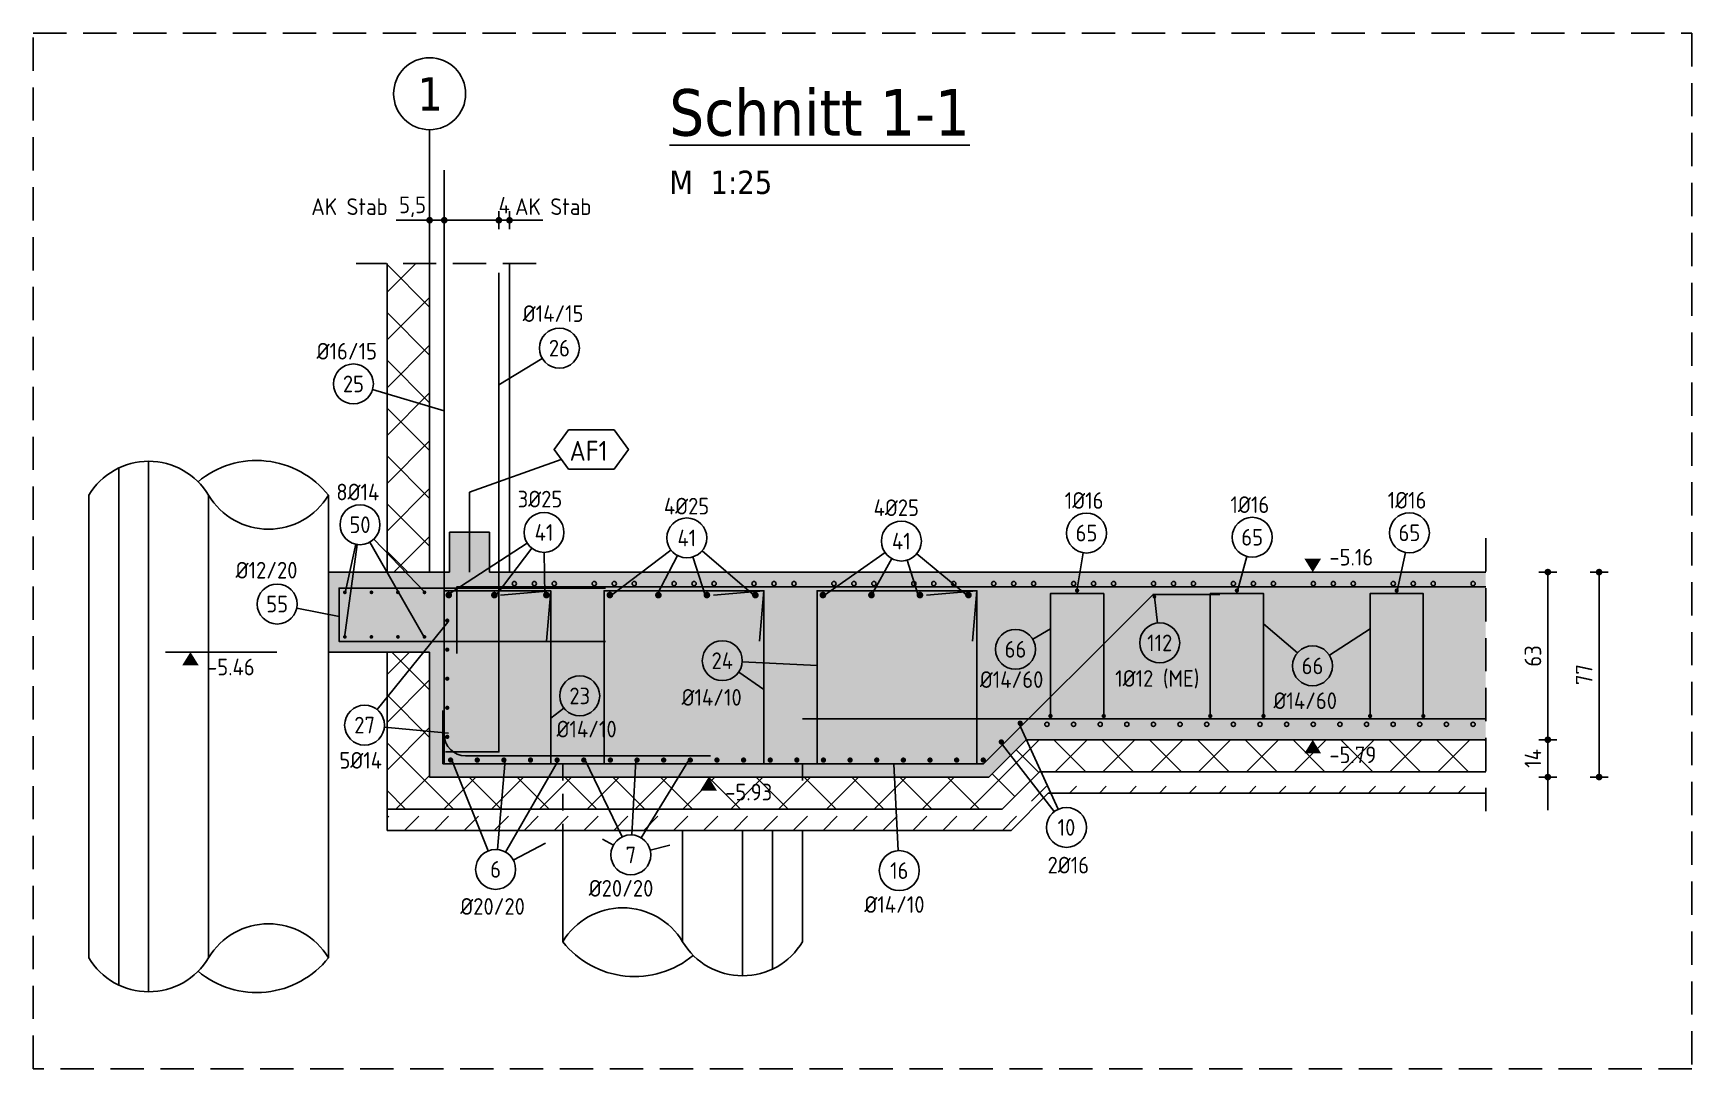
# Model space of a CAD drawing. Extents: x -21 to 93, y -36 to 68.
# Drawn here: x 1.67 to 14.13, y 14.21 to 21.99 of the extents above; entities that cross this region are included whole.
import ezdxf
from ezdxf.enums import TextEntityAlignment as Align

# ---------------------------------------------------------------- set-up
doc = ezdxf.new("R2010")
doc.units = 0
doc.header["$LTSCALE"] = 0.5
for name, pattern in [('AUSGEZOGEN', [1000.01, 1000, 0.01]), ('DASHED', [0.75, 0.5, -0.25]), ('HIDDEN', [0.375, 0.25, -0.125]), ('STRICHLINIE', [0.75, 0.5, -0.25])]:
    doc.linetypes.add(name, pattern=pattern)
for name, color, linetype in [('ACHSEN', 7, 'Continuous'), ('AFB', 7, 'Continuous'), ('AFU', 7, 'Continuous'), ('BETON', 7, 'Continuous'), ('DETAIL', 7, 'Continuous'), ('grau_mittel', 7, 'Continuous'), ('HILFE', 7, 'Continuous'), ('koten', 7, 'Continuous'), ('MASSE', 7, 'Continuous'), ('RND', 7, 'Continuous'), ('SFP_Achsen', 7, 'Continuous'), ('SFP_Dämmung', 7, 'Continuous'), ('SFP_Hilfe', 7, 'Continuous'), ('TEXT', 7, 'Continuous'), ('Verbau', 7, 'Continuous')]:
    doc.layers.add(name, color=color, linetype=linetype)
doc.styles.add('helv', font='tahoma.ttf')
doc.styles.add('txt', font='isocp.shx')
doc.dimstyles.new('DOT_I', dxfattribs={"dimscale": 0.5, "dimtxt": 0.25, "dimasz": 0.25, "dimexe": 0.1, "dimexo": 0.3, "dimgap": 0.1, "dimtad": 1, "dimdec": 3, "dimzin": 3, "dimtxsty": 'txt', "dimblk": 'DOT', "dimblk1": 'DOT', "dimblk2": 'DOT', "dimsah": 1, "dimcen": 0.1, "dimse1": 1, "dimse2": 1, "dimazin": 0, "dimtfac": 1, "dimtdec": 4, "dimtix": 1, "dimtmove": 2, "dimatfit": 3, "dimfxl": 0, "dimtvp": 1, "dimtolj": 1, "dimtzin": 0, "dimarcsym": 0})

# ---------------------------------------------------------------- blocks, each defined once
blk = doc.blocks.new('okrd_u')
at = {"layer": 'koten', "color": 7, "linetype": 'Continuous'}
blk.add_solid([(-0.125, -0.202), (0.125, -0.202), (0, 0)], dxfattribs=at)
at = {"layer": 'koten', "style": 'txt'}
blk.add_attdef('OKRD', (0.25, -0.35), '', height=0.25, dxfattribs=at)
blk = doc.blocks.new('okrd_o')
at = {"layer": 'koten', "color": 7, "linetype": 'Continuous'}
blk.add_solid([(-0.125, 0.202), (0.125, 0.202), (0, 0)], dxfattribs=at)
at = {"layer": 'koten', "style": 'txt'}
blk.add_attdef('OKRD', (0.25, 0.1), '', height=0.25, dxfattribs=at)
blk = doc.blocks.new('DOT')
at = {"layer": 'MASSE', "color": 7, "linetype": 'Continuous'}
for p, q in [((0, 0), (-1, 0)), ((0, 0.54), (0, -0.54))]:
    blk.add_line(p, q, dxfattribs=at)
at = {"layer": 'MASSE', "color": 7, "linetype": 'Continuous', "const_width": 0.2}
blk.add_lwpolyline([(-0.1, 0, 1), (0.1, 0, 1)], format="xyb", close=True, dxfattribs=at)
blk = doc.blocks.new('*D43')
at = {"layer": 'Defpoints', "color": 0, "linetype": 'AUSGEZOGEN', "transparency": 16777216}
for p in [(13.048, 17.939), (13.048, 17.939), (13.048, 16.679)]:
    blk.add_point(p, dxfattribs=at)
at = {"layer": 'MASSE', "color": 0, "linetype": 'AUSGEZOGEN', "lineweight": -2, "transparency": 16777216}
blk.add_line((13.048, 16.804), (13.048, 17.814), dxfattribs=at)
at = {"layer": 'MASSE', "color": 0, "linetype": 'AUSGEZOGEN', "lineweight": -2, "transparency": 16777216, "xscale": 0.125, "yscale": 0.125, "zscale": 0.125}
for p, rotation in [((13.048, 17.939), 90), ((13.048, 16.679), 270)]:
    blk.add_blockref('DOT', p, dxfattribs=dict(at, rotation=rotation))
at = {"layer": 'MASSE', "color": 0, "linetype": 'AUSGEZOGEN', "transparency": 16777216, "insert": (12.936, 17.309), "char_height": 0.125, "attachment_point": 5, "rotation": 90, "style": 'txt'}
blk.add_mtext('\\A1;63', dxfattribs=at)
blk = doc.blocks.new('*D44')
at = {"layer": 'Defpoints', "color": 0, "linetype": 'AUSGEZOGEN', "transparency": 16777216}
for p in [(13.048, 16.679), (13.048, 16.679), (13.048, 16.399)]:
    blk.add_point(p, dxfattribs=at)
at = {"layer": 'MASSE', "color": 0, "linetype": 'AUSGEZOGEN', "lineweight": -2, "transparency": 16777216}
for p, q in [((13.048, 16.804), (13.048, 16.929)), ((13.048, 16.399), (13.048, 16.679)), ((13.048, 16.274), (13.048, 16.149))]:
    blk.add_line(p, q, dxfattribs=at)
at = {"layer": 'MASSE', "color": 0, "linetype": 'AUSGEZOGEN', "lineweight": -2, "transparency": 16777216, "xscale": 0.125, "yscale": 0.125, "zscale": 0.125}
for p, rotation in [((13.048, 16.679), 270), ((13.048, 16.399), 90)]:
    blk.add_blockref('DOT', p, dxfattribs=dict(at, rotation=rotation))
at = {"layer": 'MASSE', "color": 0, "linetype": 'AUSGEZOGEN', "transparency": 16777216, "insert": (12.936, 16.539), "char_height": 0.125, "attachment_point": 5, "rotation": 90, "style": 'txt'}
blk.add_mtext('\\A1;14', dxfattribs=at)
blk = doc.blocks.new('*D45')
at = {"layer": 'Defpoints', "color": 0, "linetype": 'AUSGEZOGEN', "transparency": 16777216}
for p in [(13.433, 17.939), (13.433, 17.939), (13.433, 16.399)]:
    blk.add_point(p, dxfattribs=at)
at = {"layer": 'MASSE', "color": 0, "linetype": 'AUSGEZOGEN', "lineweight": -2, "transparency": 16777216}
blk.add_line((13.433, 16.524), (13.433, 17.814), dxfattribs=at)
at = {"layer": 'MASSE', "color": 0, "linetype": 'AUSGEZOGEN', "lineweight": -2, "transparency": 16777216, "xscale": 0.125, "yscale": 0.125, "zscale": 0.125}
for p, rotation in [((13.433, 17.939), 90), ((13.433, 16.399), 270)]:
    blk.add_blockref('DOT', p, dxfattribs=dict(at, rotation=rotation))
at = {"layer": 'MASSE', "color": 0, "linetype": 'AUSGEZOGEN', "transparency": 16777216, "insert": (13.321, 17.169), "char_height": 0.125, "attachment_point": 5, "rotation": 90, "style": 'txt'}
blk.add_mtext('\\A1;77', dxfattribs=at)
blk = doc.blocks.new('RND_HIN')
at = {"layer": 'RND', "color": 7, "linetype": 'Continuous'}
blk.add_circle((0, 0), 0.3, dxfattribs=at)
at = {"layer": 'RND', "color": 7, "linetype": 'Continuous', "style": 'txt'}
blk.add_attdef('POSI', text='', height=0.25, dxfattribs=at).set_placement((0, 0), align=Align.MIDDLE)
blk = doc.blocks.new('A$C718374a1')
at = {"layer": 'TEXT', "color": 7, "linetype": 'AUSGEZOGEN', "style": 'txt'}
blk.add_text('2%%C16', height=0.125, dxfattribs=at).set_placement((-0.019, -0.006))
blk = doc.blocks.new('*D84')
at = {"layer": 'Defpoints', "color": 0, "linetype": 'AUSGEZOGEN', "transparency": 16777216}
for p in [(4.651, 20.583), (4.651, 20.583), (4.761, 20.583)]:
    blk.add_point(p, dxfattribs=at)
at = {"layer": 'MASSE', "color": 0, "linetype": 'AUSGEZOGEN', "lineweight": -2, "transparency": 16777216}
for p, q in [((4.526, 20.583), (4.401, 20.583)), ((4.761, 20.583), (4.651, 20.583)), ((4.886, 20.583), (5.011, 20.583))]:
    blk.add_line(p, q, dxfattribs=at)
at = {"layer": 'MASSE', "color": 0, "linetype": 'AUSGEZOGEN', "lineweight": -2, "transparency": 16777216, "xscale": 0.125, "yscale": 0.125, "zscale": 0.125}
blk.add_blockref('DOT', (4.651, 20.583), dxfattribs=at)
at = {"layer": 'MASSE', "color": 0, "linetype": 'AUSGEZOGEN', "lineweight": -2, "transparency": 16777216, "xscale": 0.125, "yscale": 0.125, "zscale": 0.125, "rotation": 180}
blk.add_blockref('DOT', (4.761, 20.583), dxfattribs=at)
at = {"layer": 'MASSE', "color": 0, "linetype": 'AUSGEZOGEN', "transparency": 16777216, "insert": (4.523, 20.684), "char_height": 0.125, "attachment_point": 5, "style": 'txt'}
blk.add_mtext('\\A1;5,5', dxfattribs=at)
blk = doc.blocks.new('*D85')
at = {"layer": 'Defpoints', "color": 0, "linetype": 'AUSGEZOGEN', "transparency": 16777216}
for p in [(5.171, 20.583), (5.251, 20.583), (5.251, 20.583)]:
    blk.add_point(p, dxfattribs=at)
at = {"layer": 'MASSE', "color": 0, "linetype": 'AUSGEZOGEN', "lineweight": -2, "transparency": 16777216}
for p, q in [((5.046, 20.583), (4.921, 20.583)), ((5.171, 20.583), (5.251, 20.583)), ((5.376, 20.583), (5.501, 20.583))]:
    blk.add_line(p, q, dxfattribs=at)
at = {"layer": 'MASSE', "color": 0, "linetype": 'AUSGEZOGEN', "lineweight": -2, "transparency": 16777216, "xscale": 0.125, "yscale": 0.125, "zscale": 0.125}
blk.add_blockref('DOT', (5.171, 20.583), dxfattribs=at)
at = {"layer": 'MASSE', "color": 0, "linetype": 'AUSGEZOGEN', "lineweight": -2, "transparency": 16777216, "xscale": 0.125, "yscale": 0.125, "zscale": 0.125, "rotation": 180}
blk.add_blockref('DOT', (5.251, 20.583), dxfattribs=at)
at = {"layer": 'MASSE', "color": 0, "linetype": 'AUSGEZOGEN', "transparency": 16777216, "insert": (5.211, 20.696), "char_height": 0.125, "attachment_point": 5, "style": 'txt'}
blk.add_mtext('\\A1;4', dxfattribs=at)

msp = doc.modelspace()

# ---------------------------------------------------------------- hatches: boundary and pattern name
at = {"layer": 'grau_mittel'}
msp.add_hatch(color=61, dxfattribs=at).paths.add_polyline_path([(12.58181, 16.67852), (12.58181, 17.93852), (5.25113, 17.93852), (5.10113, 17.93852), (5.10113, 18.23852), (4.80113, 18.23852), (4.80113, 17.93852), (4.65113, 17.93852), (3.89113, 17.93852), (3.89113, 17.33852), (4.65113, 17.33852), (4.65113, 16.39852), (8.85112, 16.39852), (9.13112, 16.67852)])
at = {"layer": 'SFP_Dämmung', "linetype": 'AUSGEZOGEN'}
h = msp.add_hatch(dxfattribs=at)
h.set_pattern_fill('ANSI37', color=171, scale=0.08, angle=-180, style=0, double=1)
h.set_pattern_definition([(225, (-3.28887, 8.4715), (0.179605, -0.179605), []), (315, (-3.28887, 8.4715), (0.179605, 0.179605), [])])
h.paths.add_polyline_path([(4.65113, 20.25852), (4.33113, 20.25852), (4.33113, 17.93852), (4.65113, 17.93852)])
h.paths.add_polyline_path([(4.65113, 17.33852), (4.33113, 17.33852), (4.33113, 16.15852), (8.95054, 16.15852), (9.23054, 16.43852), (12.58181, 16.43852), (12.58181, 16.67852), (9.13112, 16.67852), (8.85112, 16.39852), (4.65113, 16.39852)])
h.paths.add_polyline_path([(6.8599, 16.19404), (7.27483, 16.19404), (7.27483, 16.37199), (6.8599, 16.37199)], flags=24)
h.paths.add_polyline_path([(11.39687, 16.47404), (11.81513, 16.47404), (11.81513, 16.65199), (11.39687, 16.65199)], flags=24)
at = {"layer": 'SFP_Hilfe', "linetype": 'AUSGEZOGEN'}
h = msp.add_hatch(dxfattribs=at)
h.set_pattern_fill('DASH', color=171, scale=0.05, angle=-135, double=1)
h.set_pattern_definition([(225, (-3.28887, 8.4715), (-2e-16, -0.2245064), [0.15875, -0.15875])])
h.paths.add_polyline_path([(9.29681, 16.27852), (12.58181, 16.27852), (12.58181, 16.43852), (9.23054, 16.43852), (8.95054, 16.15852), (4.33113, 16.15852), (4.33113, 15.99852), (9.01681, 15.99852)])

# ---------------------------------------------------------------- linework, layer by layer
at = {"layer": 'ACHSEN', "color": 140, "linetype": 'AUSGEZOGEN'}
msp.add_line((4.65113, 21.2632), (4.65113, 18.5632), dxfattribs=at)
at = {"layer": 'AFB', "color": 1, "linetype": 'AUSGEZOGEN'}
msp.add_lwpolyline([(6.03565, 19.00808), (6.14409, 18.86025), (6.03565, 18.71242), (5.69403, 18.71242), (5.58558, 18.86025), (5.69403, 19.00808)], close=True, dxfattribs=at)
at = {"layer": 'AFU', "color": 1, "linetype": 'AUSGEZOGEN'}
msp.add_line((4.95113, 18.53852), (4.95113, 17.93852), dxfattribs=at)
at = {"layer": 'AFU', "color": 8, "linetype": 'AUSGEZOGEN'}
for p, q in [((4.80113, 18.23852), (4.80113, 17.93852)), ((5.10113, 18.23852), (4.80113, 18.23852)), ((5.10113, 17.93852), (5.10113, 18.23852)), ((4.65113, 17.93852), (4.80113, 17.93852)), ((5.25113, 17.93852), (5.10113, 17.93852))]:
    msp.add_line(p, q, dxfattribs=at)
at = {"layer": 'BETON', "color": 6, "linetype": 'AUSGEZOGEN'}
for p, q in [((4.65113, 17.93852), (4.65113, 20.25852)), ((5.25113, 17.93852), (5.25113, 20.25852)), ((3.89113, 17.93852), (4.65113, 17.93852)), ((3.89113, 17.33852), (3.89113, 17.93852)), ((12.58181, 17.93852), (5.25113, 17.93852)), ((3.89113, 17.33852), (4.65113, 17.33852)), ((4.65113, 17.33852), (4.65113, 16.39852)), ((9.13112, 16.67852), (8.85112, 16.39852)), ((12.58181, 16.67852), (9.13112, 16.67852)), ((8.85112, 16.39852), (4.65113, 16.39852))]:
    msp.add_line(p, q, dxfattribs=at)
at = {"layer": 'DETAIL', "color": 102, "linetype": 'STRICHLINIE'}
msp.add_lwpolyline([(1.67388, 14.20645), (1.67388, 21.98879), (14.12942, 21.98879), (14.12942, 14.20645)], close=True, dxfattribs=at)
at = {"layer": 'HILFE', "color": 102, "linetype": 'AUSGEZOGEN'}
for p, q in [((4.33113, 17.93852), (4.33113, 20.25852)), ((4.95113, 18.53852), (5.63981, 18.78633)), ((2.66662, 17.33852), (3.50373, 17.33852)), ((4.33113, 17.33852), (4.33113, 16.15852)), ((9.23054, 16.43852), (8.95054, 16.15852)), ((12.58181, 16.43852), (9.23054, 16.43852)), ((9.29681, 16.27852), (9.01681, 15.99852)), ((12.58181, 16.27852), (9.29681, 16.27852)), ((4.33113, 16.15852), (4.33113, 15.99852)), ((8.95054, 16.15852), (4.33113, 16.15852)), ((9.01681, 15.99852), (4.33113, 15.99852))]:
    msp.add_line(p, q, dxfattribs=at)
at = {"layer": 'RND', "color": 102, "linetype": 'AUSGEZOGEN'}
for p, q in [((5.49729, 19.54386), (5.17113, 19.34551)), ((4.22267, 19.31047), (4.76113, 19.15136)), ((4.23218, 18.18678), (4.61554, 17.78786)), ((4.10765, 18.14636), (4.01071, 17.44695)), ((4.09629, 18.14838), (4.01645, 17.78214)), ((4.20255, 18.16464), (4.60694, 17.45555)), ((5.38415, 18.15587), (4.78223, 17.76639)), ((5.41895, 18.11821), (5.14986, 17.76639)), ((5.51183, 18.08737), (5.51557, 17.76639)), ((6.46302, 18.10507), (6.0169, 17.76639)), ((6.51256, 18.06307), (6.35622, 17.76639)), ((6.69652, 18.09831), (7.08484, 17.76639)), ((8.07079, 18.08582), (7.6169, 17.76639)), ((8.30912, 18.07664), (8.68484, 17.76639)), ((9.55848, 18.0846), (9.50993, 17.79917)), ((11.9781, 18.08751), (11.91782, 17.79897)), ((6.6284, 18.05297), (6.72053, 17.76639)), ((8.12078, 18.04094), (7.96872, 17.76639)), ((8.23829, 18.02901), (8.32053, 17.76639)), ((10.78868, 18.05628), (10.7179, 17.7973)), ((10.11633, 17.55615), (10.09339, 17.75401)), ((3.65321, 17.66917), (3.97113, 17.60452)), ((4.25681, 16.9059), (4.78726, 17.56298)), ((9.18001, 17.43436), (9.3131, 17.51192)), ((11.1673, 17.33211), (10.9131, 17.5502)), ((11.40735, 17.31551), (11.7131, 17.51192)), ((6.99868, 17.26578), (7.56113, 17.23741)), ((6.97231, 17.18812), (7.16113, 17.05774)), ((5.6596, 16.91714), (5.56113, 16.84091)), ((4.31188, 16.77458), (4.79166, 16.72764)), ((9.37117, 16.15715), (9.07582, 16.80395)), ((9.3414, 16.13912), (8.9344, 16.66253)), ((5.09095, 15.84445), (4.81852, 16.52665)), ((5.15967, 15.85458), (5.21852, 16.52665)), ((5.2213, 15.83521), (5.61852, 16.52665)), ((6.09682, 15.9493), (5.81852, 16.52665)), ((6.16964, 15.96398), (6.19852, 16.52665)), ((6.24033, 15.94207), (6.59852, 16.52665)), ((8.17033, 15.8458), (8.13818, 16.49852)), ((5.27924, 15.77516), (5.52001, 15.90223)), ((6.0313, 15.88785), (5.95027, 15.93354)), ((6.30759, 15.85011), (6.45432, 15.88632))]:
    msp.add_line(p, q, dxfattribs=at)
at = {"layer": 'RND', "color": 1, "linetype": 'AUSGEZOGEN'}
msp.add_lwpolyline([(4.76113, 20.95838), (4.76113, 16.71838, 0.41421356), (4.92113, 16.55838), (6.76113, 16.55838)], format="xyb", dxfattribs=at)
for points in [[(5.17113, 20.18777), (5.17113, 16.58777), (4.77113, 16.58777)], [(5.97113, 17.41852), (3.97113, 17.41852), (3.97113, 17.81852), (5.97113, 17.81852)], [(12.58181, 17.82852), (4.85626, 17.82852), (4.85626, 17.32852)], [(10.58393, 17.77131), (10.08393, 17.77131), (8.81113, 16.49852), (4.75113, 16.49852), (4.75113, 16.89852)], [(5.18258, 17.7654), (5.56113, 17.79852), (5.56113, 16.49852), (4.76113, 16.49852), (4.76113, 17.79852), (5.56113, 17.79852), (5.52801, 17.41997)], [(6.78258, 17.7654), (7.16113, 17.79852), (7.16113, 16.49852), (5.96113, 16.49852), (5.96113, 17.79852), (7.16113, 17.79852), (7.12801, 17.41997)], [(8.38258, 17.7654), (8.76113, 17.79852), (8.76113, 16.49852), (7.56113, 16.49852), (7.56113, 17.79852), (8.76113, 17.79852), (8.72801, 17.41997)], [(9.3131, 16.85776), (9.3131, 17.77776), (9.7131, 17.77776), (9.7131, 16.85776)], [(10.5131, 16.85776), (10.5131, 17.77776), (10.9131, 17.77776), (10.9131, 16.85776)], [(11.7131, 16.85776), (11.7131, 17.77776), (12.1131, 17.77776), (12.1131, 16.85776)], [(7.45113, 16.8364), (12.58181, 16.8364)]]:
    msp.add_lwpolyline(points, dxfattribs=at)
at = {"layer": 'RND', "color": 7, "linetype": 'AUSGEZOGEN'}
for points, const_width in [([(9.5051, 17.80041, 1), (9.5211, 17.80041, 1)], 0.016), ([(10.7051, 17.80041, 1), (10.7211, 17.80041, 1)], 0.016), ([(11.9051, 17.80041, 1), (11.9211, 17.80041, 1)], 0.016), ([(4.00755, 17.78696, 1), (4.02155, 17.78696, 1)], 0.014), ([(4.20679, 17.78696, 1), (4.22079, 17.78696, 1)], 0.014), ([(4.40603, 17.78696, 1), (4.42003, 17.78696, 1)], 0.014), ([(4.60528, 17.78696, 1), (4.61928, 17.78696, 1)], 0.014), ([(4.78223, 17.76639, 1), (4.80723, 17.76639, 1)], 0.025), ([(5.12486, 17.76639, 1), (5.14986, 17.76639, 1)], 0.025), ([(5.51557, 17.76639, 1), (5.54057, 17.76639, 1)], 0.025), ([(5.9919, 17.76639, 1), (6.0169, 17.76639, 1)], 0.025), ([(6.35622, 17.76639, 1), (6.38122, 17.76639, 1)], 0.025), ([(6.72053, 17.76639, 1), (6.74553, 17.76639, 1)], 0.025), ([(7.08484, 17.76639, 1), (7.10984, 17.76639, 1)], 0.025), ([(7.5919, 17.76639, 1), (7.6169, 17.76639, 1)], 0.025), ([(7.95622, 17.76639, 1), (7.98122, 17.76639, 1)], 0.025), ([(8.32053, 17.76639, 1), (8.34553, 17.76639, 1)], 0.025), ([(8.68484, 17.76639, 1), (8.70984, 17.76639, 1)], 0.025), ([(10.08639, 17.75401, 1), (10.10039, 17.75401, 1)], 0.014), ([(4.78326, 17.58258, 1), (4.78326, 17.56658, 1)], 0.016), ([(4.00755, 17.4522, 1), (4.02155, 17.4522, 1)], 0.014), ([(4.20679, 17.4522, 1), (4.22079, 17.4522, 1)], 0.014), ([(4.40603, 17.4522, 1), (4.42003, 17.4522, 1)], 0.014), ([(4.60528, 17.4522, 1), (4.61928, 17.4522, 1)], 0.014), ([(4.78326, 17.36424, 1), (4.78326, 17.34824, 1)], 0.016), ([(4.78326, 17.14591, 1), (4.78326, 17.12991, 1)], 0.016), ([(4.78326, 16.92757, 1), (4.78326, 16.91157, 1)], 0.016), ([(9.07582, 16.80395, 1), (9.09582, 16.80395, 1)], 0.02), ([(9.3051, 16.85776, 1), (9.3211, 16.85776, 1)], 0.016), ([(9.7051, 16.85776, 1), (9.7211, 16.85776, 1)], 0.016), ([(10.5051, 16.85776, 1), (10.5211, 16.85776, 1)], 0.016), ([(10.9051, 16.85776, 1), (10.9211, 16.85776, 1)], 0.016), ([(11.7051, 16.85776, 1), (11.7211, 16.85776, 1)], 0.016), ([(12.1051, 16.85776, 1), (12.1211, 16.85776, 1)], 0.016), ([(4.78326, 16.70924, 1), (4.78326, 16.69324, 1)], 0.016), ([(8.9344, 16.66253, 1), (8.9544, 16.66253, 1)], 0.02), ([(4.79852, 16.52665, 1), (4.81852, 16.52665, 1)], 0.02), ([(4.99852, 16.52665, 1), (5.01852, 16.52665, 1)], 0.02), ([(5.19852, 16.52665, 1), (5.21852, 16.52665, 1)], 0.02), ([(5.39852, 16.52665, 1), (5.41852, 16.52665, 1)], 0.02), ([(5.59852, 16.52665, 1), (5.61852, 16.52665, 1)], 0.02), ([(5.79852, 16.52665, 1), (5.81852, 16.52665, 1)], 0.02), ([(5.99852, 16.52665, 1), (6.01852, 16.52665, 1)], 0.02), ([(6.19852, 16.52665, 1), (6.21852, 16.52665, 1)], 0.02), ([(6.39852, 16.52665, 1), (6.41852, 16.52665, 1)], 0.02), ([(6.59852, 16.52665, 1), (6.61852, 16.52665, 1)], 0.02), ([(6.79852, 16.52665, 1), (6.81852, 16.52665, 1)], 0.02), ([(6.99852, 16.52665, 1), (7.01852, 16.52665, 1)], 0.02), ([(7.19852, 16.52665, 1), (7.21852, 16.52665, 1)], 0.02), ([(7.39852, 16.52665, 1), (7.41852, 16.52665, 1)], 0.02), ([(7.59852, 16.52665, 1), (7.61852, 16.52665, 1)], 0.02), ([(7.79852, 16.52665, 1), (7.81852, 16.52665, 1)], 0.02), ([(7.99852, 16.52665, 1), (8.01852, 16.52665, 1)], 0.02), ([(8.19852, 16.52665, 1), (8.21852, 16.52665, 1)], 0.02), ([(8.39852, 16.52665, 1), (8.41852, 16.52665, 1)], 0.02), ([(8.59852, 16.52665, 1), (8.61852, 16.52665, 1)], 0.02), ([(8.79852, 16.52665, 1), (8.81852, 16.52665, 1)], 0.02)]:
    msp.add_lwpolyline(points, format="xyb", close=True, dxfattribs=dict(at, const_width=const_width))
for centre in [(5.28715, 17.85252), (5.58715, 17.85252), (5.88715, 17.85252), (6.18715, 17.85252), (6.48715, 17.85252), (6.78715, 17.85252), (7.08715, 17.85252), (7.38715, 17.85252), (7.68715, 17.85252), (7.98715, 17.85252), (8.28715, 17.85252), (8.58715, 17.85252), (8.88715, 17.85252), (9.18715, 17.85252), (9.48715, 17.85252), (9.78715, 17.85252), (10.08715, 17.85252), (10.38715, 17.85252), (10.68715, 17.85252), (10.98715, 17.85252), (11.28715, 17.85252), (11.58715, 17.85252), (11.88715, 17.85252), (12.18715, 17.85252), (12.48715, 17.85252), (9.28663, 16.79506), (9.48663, 16.79506), (9.68663, 16.79506), (9.88663, 16.79506), (10.08663, 16.79506), (10.28663, 16.79506), (10.48663, 16.79506), (10.68663, 16.79506), (10.88663, 16.79506), (11.08663, 16.79506), (11.28663, 16.79506), (11.48663, 16.79506), (11.68663, 16.79506), (11.88663, 16.79506), (12.08663, 16.79506), (12.28663, 16.79506), (12.48663, 16.79506)]:
    msp.add_circle(centre, 0.016, dxfattribs=at)
at = {"layer": 'RND', "color": 102, "linetype": 'AUSGEZOGEN'}
for centre in [(5.43715, 17.85252), (6.03715, 17.85252), (6.63715, 17.85252), (7.23715, 17.85252), (7.83715, 17.85252), (8.43715, 17.85252), (9.03715, 17.85252), (9.63715, 17.85252), (10.23715, 17.85252), (10.83715, 17.85252), (11.43715, 17.85252), (12.03715, 17.85252)]:
    msp.add_circle(centre, 0.016, dxfattribs=at)
at = {"layer": 'SFP_Achsen', "color": 7, "linetype": 'AUSGEZOGEN'}
msp.add_circle((4.65113, 21.53368), 0.27048, dxfattribs=at)
at = {"layer": 'SFP_Hilfe', "color": 102, "linetype": 'DASHED'}
for p, q in [((5.45113, 20.25852), (4.09846, 20.25852)), ((12.58181, 18.19343), (12.58181, 16.14378))]:
    msp.add_line(p, q, dxfattribs=at)
at = {"layer": 'Verbau', "color": 171}
for p, q in [((2.31613, 18.72094, 0.00254), (2.31613, 14.83647, -0.06584)), ((2.54113, 18.77168, 0.00392), (2.54113, 14.78573, -0.08217)), ((2.09113, 18.51638), (2.09113, 15.04103)), ((2.99113, 18.51638), (2.99113, 15.04103)), ((3.89113, 18.51638), (3.89113, 15.04103)), ((5.65113, 15.99852), (5.65113, 15.16103)), ((6.55113, 15.99852), (6.55113, 15.16103)), ((7.00113, 15.99852), (7.00113, 14.90573, -0.08217)), ((7.22613, 15.99852), (7.22613, 14.95647, -0.06584)), ((7.45113, 15.99852), (7.45113, 15.16103))]:
    msp.add_line(p, q, dxfattribs=at)
at = {"layer": 'Verbau', "color": 171, "linetype": 'HIDDEN'}
for p, q in [((5.65113, 16.49852), (7.45113, 16.49852)), ((5.65113, 16.49852), (5.65113, 15.99852)), ((7.45113, 16.49852), (7.45113, 16.33223)), ((7.45113, 15.91176), (7.45113, 15.87852))]:
    msp.add_line(p, q, dxfattribs=at)
at = {"layer": 'Verbau', "color": 171}
for centre, radius, start, end in [((2.54113, 18.24743), 0.52424, 30.864818, 149.135182), ((3.3519, 18.09014), 0.68735, 38.324366, 129.81071), ((3.44113, 18.78532), 0.52424, 210.864818, 329.135182), ((6.10113, 14.89208), 0.52424, 30.864818, 149.135182), ((3.44113, 14.77208), 0.52424, 30.864818, 149.135182), ((6.19037, 15.58726), 0.68735, 218.324366, 309.81071), ((7.00113, 15.42997), 0.52424, 210.864818, 329.135182), ((2.54113, 15.30997), 0.52424, 210.864818, 329.135182), ((3.3519, 15.46726), 0.68735, 230.18929, 321.675634)]:
    msp.add_arc(centre, radius, start, end, dxfattribs=at)

# ---------------------------------------------------------------- block references
at = {"layer": 'koten', "color": 7, "linetype": 'DASHED', "xscale": 0.5, "yscale": 0.5, "zscale": 0.5}
msp.add_blockref('okrd_o', (11.28278, 17.93852), dxfattribs=at).add_auto_attribs({'OKRD': '-5.16'})
at = {"layer": 'koten', "color": 7, "linetype": 'AUSGEZOGEN', "xscale": 0.5, "yscale": 0.5, "zscale": 0.5}
for p, values in [((2.85498, 17.33852), {'OKRD': '-5.46'}), ((11.28278, 16.67852), {'OKRD': '-5.79'}), ((6.74581, 16.39852), {'OKRD': '-5.93'})]:
    msp.add_blockref('okrd_u', p, dxfattribs=at).add_auto_attribs(values)
at = {"layer": 'RND', "color": 7, "linetype": 'AUSGEZOGEN', "xscale": 0.5, "yscale": 0.5, "zscale": 0.5}
for p, values in [((5.62545, 19.6218), {'POSI': '26'}), ((4.07882, 19.35298), {'POSI': '25'}), ((4.12824, 18.29494), {'POSI': '50'}), ((5.51008, 18.23736), {'POSI': '41'}), ((6.58249, 18.19577), {'POSI': '41'}), ((8.19346, 18.17215), {'POSI': '41'}), ((9.58364, 18.23247), {'POSI': '65'}), ((10.82822, 18.20097), {'POSI': '65'}), ((12.00877, 18.23434), {'POSI': '65'}), ((3.50622, 17.69906), {'POSI': '55'}), ((9.05041, 17.35883), {'POSI': '66'}), ((10.1336, 17.40715), {'POSI': '112'}), ((6.84887, 17.27334), {'POSI': '24'}), ((11.28115, 17.23444), {'POSI': '66'}), ((5.77821, 17.00897), {'POSI': '23'}), ((4.16259, 16.78919), {'POSI': '27'}), ((9.43348, 16.0207), {'POSI': '10'}), ((6.16196, 15.81417), {'POSI': '7'}), ((5.14658, 15.70515), {'POSI': '6'}), ((8.17771, 15.69598), {'POSI': '16'})]:
    msp.add_blockref('RND_HIN', p, dxfattribs=at).add_auto_attribs(values)
at = {"layer": 'RND', "color": 102, "linetype": 'AUSGEZOGEN'}
msp.add_blockref('A$C718374a1', (9.3105, 15.68076), dxfattribs=at)

# ---------------------------------------------------------------- texts
at = {"layer": 'AFB', "color": 7, "linetype": 'AUSGEZOGEN', "style": 'txt'}
msp.add_text('AF1', height=0.15, dxfattribs=at).set_placement((5.70205, 18.77547))
at = {"layer": 'SFP_Achsen', "color": 6, "linetype": 'AUSGEZOGEN', "style": 'helv'}
msp.add_text('1', height=0.25, dxfattribs=at).set_placement((4.56052, 21.40748))
at = {"layer": 'TEXT', "color": 5, "linetype": 'AUSGEZOGEN', "style": 'helv'}
msp.add_text('%%uSchnitt 1-1', height=0.35, dxfattribs=at).set_placement((6.45108, 21.21825))
at = {"layer": 'TEXT', "color": 1, "linetype": 'AUSGEZOGEN', "style": 'helv'}
msp.add_text('M  1:25', height=0.175, dxfattribs=at).set_placement((6.45108, 20.78075))
at = {"layer": 'TEXT', "color": 7, "linetype": 'AUSGEZOGEN', "style": 'txt'}
for s, p in [('AK Stab', (3.76247, 20.62244)), ('AK Stab', (5.29266, 20.62244)), ('%%C14/15', (5.35007, 19.81903)), ('%%C16/15', (3.80225, 19.53629)), ('8%%C14', (3.95029, 18.47822)), ('3%%C25', (5.31247, 18.42511)), ('4%%C25', (6.4105, 18.37219)), ('4%%C25', (7.98538, 18.36033)), ('1%%C16', (9.42038, 18.41472)), ('1%%C16', (10.66497, 18.38321)), ('1%%C16', (11.84551, 18.41658)), ('%%C12/20', (3.19416, 17.89078)), ('%%C14/60', (8.7829, 17.06892)), ('1%%C12 (ME)', (9.79927, 17.07731)), ('%%C14/10', (6.54284, 16.93513)), ('%%C14/60', (10.98782, 16.91002)), ('%%C14/10', (5.60381, 16.6969)), ('5%%C14', (3.97361, 16.46213)), ('%%C20/20', (5.84584, 15.50047)), ('%%C20/20', (4.88115, 15.36421)), ('%%C14/10', (7.91592, 15.37885))]:
    msp.add_text(s, height=0.125, dxfattribs=at).set_placement(p)

# ---------------------------------------------------------------- dimensions: what is measured, and where the dimension line sits
at = {"layer": 'MASSE', "color": 7, "linetype": 'AUSGEZOGEN'}
dim = msp.add_linear_dim(base=(4.65113, 20.58344), p1=(4.76113, 20.58344), p2=(4.65113, 20.58344), dimstyle='DOT_I', override={"dimdec": 1, "dimlfac": 50}, dxfattribs=at)
dim.commit()
dim.dimension.update_dxf_attribs({"geometry": '*D84', "text_midpoint": (4.52297, 20.68441), "dimtype": 160})
dim = msp.add_linear_dim(base=(5.25113, 20.58344), p1=(5.17113, 20.58344), p2=(5.25113, 20.58344), dimstyle='DOT_I', override={"dimdec": 0, "dimlfac": 50}, dxfattribs=at)
dim.commit()
dim.dimension.update_dxf_attribs({"geometry": '*D85', "text_midpoint": (5.21113, 20.69594)})
for base, p1, p2, picture, middle in [((13.04823, 17.93852), (13.04823, 16.67852), (13.04823, 17.93852), '*D43', (12.93573, 17.30852)), ((13.43327, 17.93852), (13.43327, 16.39852), (13.43327, 17.93852), '*D45', (13.32077, 17.16852)), ((13.04823, 16.67852), (13.04823, 16.39852), (13.04823, 16.67852), '*D44', (12.93573, 16.53852))]:
    dim = msp.add_linear_dim(base=base, p1=p1, p2=p2, angle=90, dimstyle='DOT_I', override={"dimdec": 0, "dimlfac": 50}, dxfattribs=at)
    dim.commit()
    dim.dimension.update_dxf_attribs({"geometry": picture, "text_midpoint": middle})

doc.saveas('drawing.dxf')
